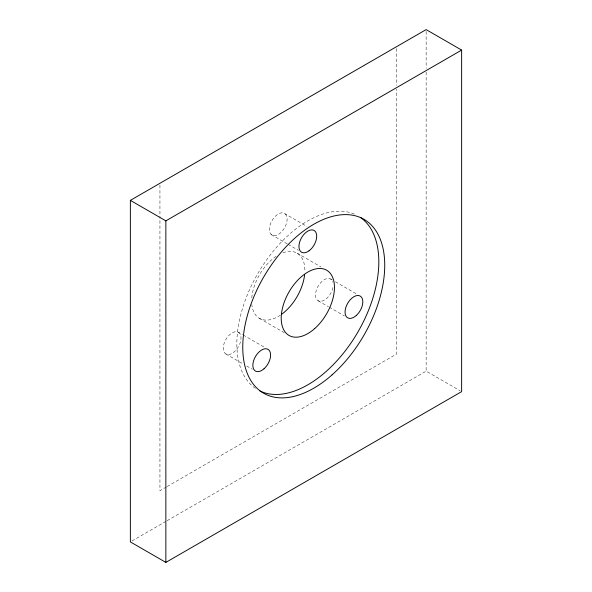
<?xml version="1.0" encoding="UTF-8"?>
<svg xmlns="http://www.w3.org/2000/svg" width="592" height="592" viewBox="0 0 592 592"><rect width="100%" height="100%" fill="white"/><g stroke="black" fill="none" stroke-linecap="round" stroke-linejoin="round"><path stroke-width="0.44" stroke-dasharray="2.96 2.22" d="M166.337 486.987L159.944 490.679L159.944 219.292M167.136 486.52L396.566 354.06L396.566 89.14M131.964 540.984L166.337 521.138M167.136 520.679L426.144 371.14L460.058 390.72M285.233 213.919A12.55 7.245 -60 0 1 279.513 233.692A12.55 7.245 -60 0 1 270.019 225.219A12.55 7.245 -60 0 1 285.233 213.919L306.819 226.381M271.277 234.632L287.261 243.867M288.06 244.326L298.457 250.327M297.073 253.154L321.056 266.999M330.632 279.002L332.238 279.927M335.435 281.777L357.812 294.698M318.089 300.743L328.479 306.737M329.278 307.204L344.47 315.973M259.429 318.355L284.212 332.667M238.421 332.245A12.55 7.245 -60 0 1 234.439 351.685A12.55 7.245 -60 0 1 223.576 345.41A12.55 7.245 -60 0 1 238.421 332.245L242.417 334.554M243.216 335.013L265.601 347.941M225.87 353.979L243.46 364.132M246.657 365.982L252.251 369.208M426.144 31.443L426.144 68.369M426.144 72.061L426.144 371.14M396.566 48.522L396.566 85.448M159.944 185.141L159.944 218.367M332.933 287.579A12.55 7.245 -60 0 1 319.273 301.202A12.55 7.245 -60 0 1 319.273 284.419A12.55 7.245 -60 0 1 332.933 282.273M255.381 388.352A100.388 57.964 -60 0 1 257.638 273.852A100.388 57.964 -60 0 1 355.674 214.652M282.88 252.814A37.644 21.734 -60 0 1 304.836 272.009M280.334 315.196A37.644 21.734 -60 0 1 251.815 304.584M251.778 297.828A37.644 21.734 -60 0 1 276.168 256.314"/><path stroke-width="0.89" d="M130.366 200.37L426.144 29.6L461.634 50.091L461.634 391.63L165.856 562.4L130.366 541.909L130.366 200.37L165.856 220.86L461.634 50.091M165.856 220.86L165.856 562.4M361.009 217.826A100.388 57.964 -60 0 1 357.642 332.482A100.388 57.964 -60 0 1 259.992 391.009M304.643 274.525A37.644 21.734 -60 0 1 281.725 314.226M356.236 315.521A12.55 7.245 -60 0 0 360.21 296.081A12.55 7.245 -60 0 0 345.365 309.246A12.55 7.245 -60 0 0 356.236 315.521M314.722 328.545A37.644 21.734 -60 0 0 326.658 270.226A37.644 21.734 -60 0 0 282.118 309.72A37.644 21.734 -60 0 0 314.722 328.545M332.119 374.817A100.388 57.964 -60 0 0 363.939 219.306A100.388 57.964 -60 0 0 245.177 324.616A100.388 57.964 -60 0 0 332.119 374.817M264.017 368.764A12.55 7.245 -60 0 0 267.998 349.324A12.55 7.245 -60 0 0 253.154 362.489A12.55 7.245 -60 0 0 264.017 368.764M309.091 250.771A12.55 7.245 -60 0 0 314.811 230.998A12.55 7.245 -60 0 0 299.596 242.291A12.55 7.245 -60 0 0 309.091 250.771"/></g></svg>
